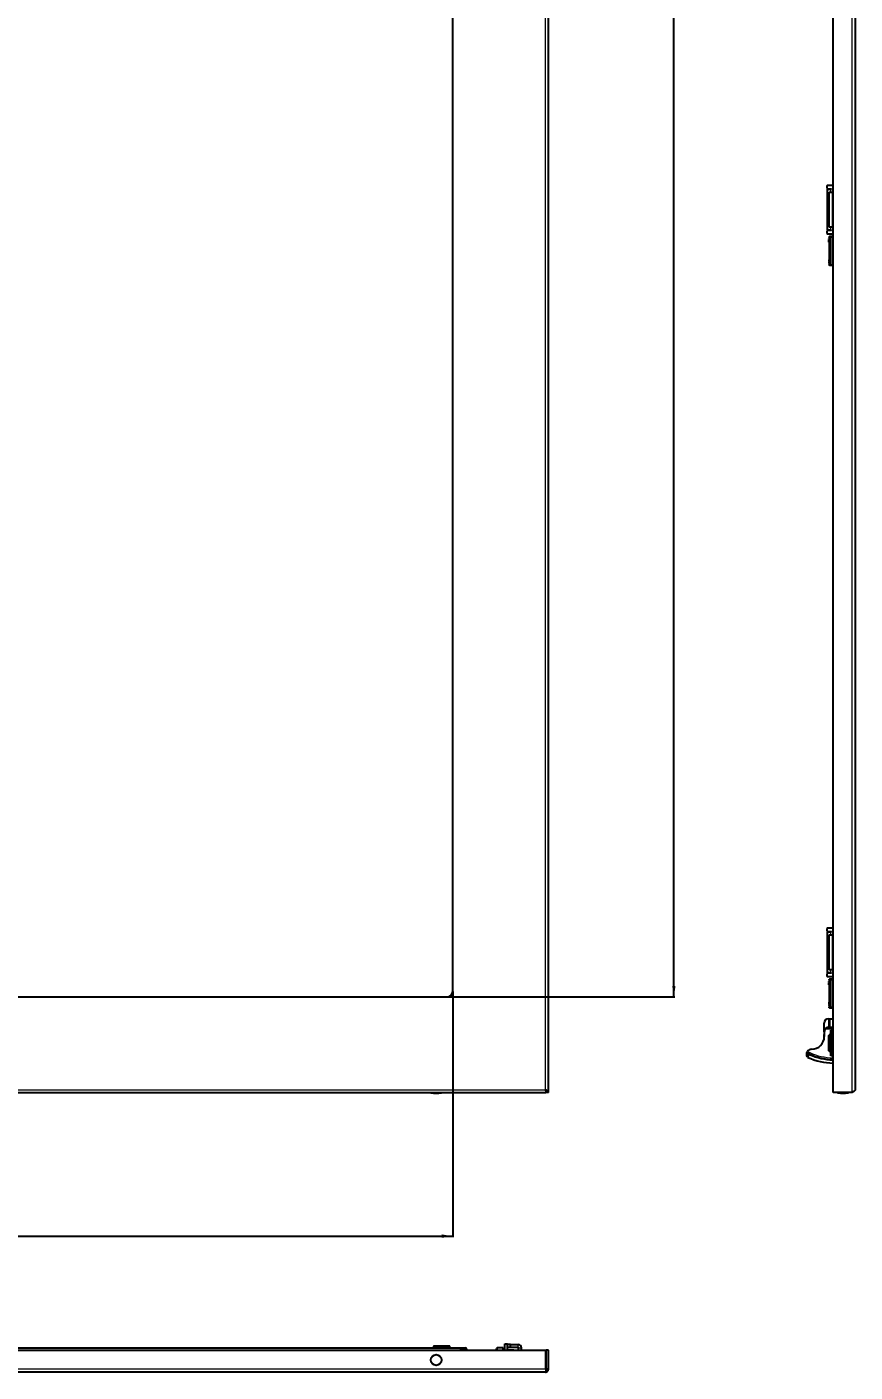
# Model space of a CAD drawing. Header units: millimetres. Extents: x -988 to 2049, y -1707 to 978.
# Drawn here: x -235 to 517, y -1687 to -464 of the extents above; entities that cross this region are included whole.
import ezdxf

# ---------------------------------------------------------------- set-up
doc = ezdxf.new("R2010")
doc.units = ezdxf.units.MM
doc.layers.add('FORMAT', color=7, linetype='Continuous')
doc.styles.add('SLDTEXTSTYLE0', font='TXT', dxfattribs={"width": 0.75})
doc.dimstyles.new('SLDDIMSTYLE0', dxfattribs={"dimtxt": 20, "dimasz": 10, "dimexe": 0, "dimexo": 0.0625, "dimgap": 5, "dimtad": 2, "dimdec": 1, "dimrnd": 1e-09, "dimzin": 12, "dimdsep": 46, "dimtxsty": 'SLDTEXTSTYLE0', "dimsah": 1, "dimcen": 0.09, "dimadec": 0, "dimazin": 3, "dimtfac": 1, "dimtofl": 0, "dimtmove": 0, "dimatfit": 3, "dimfxl": 0, "dimfrac": 2, "dimtolj": 1, "dimtzin": 12, "dimarcsym": 0})

# ---------------------------------------------------------------- blocks, each defined once
blk = doc.blocks.new('_D_2')
at = {"layer": 'FORMAT'}
for p, q in [((-668.4, -1340.7), (-668.4, -1564.2)), ((151.6, -1340.7), (151.6, -1564.2)), ((-668.4, -1563.2), (151.6, -1563.2))]:
    blk.add_line(p, q, dxfattribs=at)
for points in [[(-668.4, -1563.2), (-658.4, -1564.7), (-658.4, -1561.6)], [(151.6, -1563.2), (141.6, -1561.6), (141.6, -1564.7)]]:
    blk.add_solid(points, dxfattribs=at)
at = {"layer": 'FORMAT', "insert": (-280.6, -1537.4), "char_height": 20, "attachment_point": 1, "style": 'SLDTEXTSTYLE0'}
blk.add_mtext('820', dxfattribs=at)
blk = doc.blocks.new('_D_3')
at = {"layer": 'FORMAT'}
for p, q in [((146.6, 635.3), (353.6, 635.3)), ((352.6, -1345.7), (352.6, 635.3)), ((146.6, -1345.7), (353.6, -1345.7))]:
    blk.add_line(p, q, dxfattribs=at)
for points in [[(352.6, 635.3), (351.1, 625.3), (354.1, 625.3)], [(352.6, -1345.7), (354.1, -1335.7), (351.1, -1335.7)]]:
    blk.add_solid(points, dxfattribs=at)
at = {"layer": 'FORMAT', "insert": (326.8, -384.7), "char_height": 20, "attachment_point": 1, "rotation": 90, "style": 'SLDTEXTSTYLE0'}
blk.add_mtext('1981', dxfattribs=at)

msp = doc.modelspace()

# ---------------------------------------------------------------- linework, layer by layer
at = {"color": 7, "linetype": 'Continuous', "lineweight": 25}
for p, q in [((238.59, -1432.66), (238.59, 722.34)), ((497.27, -1432.66), (497.27, 722.34)), ((151.59, -1340.66), (151.59, 630.34)), ((517.27, -434.16), (517.27, -1430.06)), ((491.72, -608.66), (491.72, -610.66)), ((497.27, -608.16), (492.22, -608.16)), ((492.22, -611.16), (495.72, -611.16)), ((492.22, -611.16), (492.22, -611.46)), ((494.72, -611.16), (494.72, -611.46)), ((495.72, -611.46), (495.72, -611.16)), ((492.22, -648.86), (492.22, -611.46)), ((492.22, -611.46), (495.22, -611.46)), ((493.77, -614.16), (496.77, -614.16)), ((493.77, -646.16), (493.77, -614.16)), ((495.22, -611.46), (495.72, -611.46)), ((497.27, -614.16), (496.77, -614.16)), ((496.77, -646.16), (493.77, -646.16)), ((496.77, -646.16), (497.27, -646.16)), ((491.72, -649.66), (491.72, -651.66)), ((495.22, -648.86), (492.22, -648.86)), ((492.22, -648.86), (492.22, -649.16)), ((495.72, -649.16), (492.22, -649.16)), ((492.22, -652.16), (497.27, -652.16)), ((493.67, -655.16), (493.67, -680.16)), ((494.72, -648.86), (494.72, -649.16)), ((495.72, -648.86), (495.22, -648.86)), ((497.27, -654.66), (495.67, -654.66)), ((495.72, -649.16), (495.72, -648.86)), ((495.67, -680.66), (497.27, -680.66)), ((491.72, -1283.66), (491.72, -1285.66)), ((497.27, -1283.16), (492.22, -1283.16)), ((492.22, -1286.16), (495.72, -1286.16)), ((492.22, -1286.16), (492.22, -1286.46)), ((492.22, -1323.86), (492.22, -1286.46)), ((492.22, -1286.46), (495.22, -1286.46)), ((493.77, -1289.16), (496.77, -1289.16)), ((493.77, -1321.16), (493.77, -1289.16)), ((494.72, -1286.16), (494.72, -1286.46)), ((495.22, -1286.46), (495.72, -1286.46)), ((495.72, -1286.46), (495.72, -1286.16)), ((497.27, -1289.16), (496.77, -1289.16)), ((491.72, -1324.66), (491.72, -1326.66)), ((495.22, -1323.86), (492.22, -1323.86)), ((492.22, -1323.86), (492.22, -1324.16)), ((495.72, -1324.16), (492.22, -1324.16)), ((492.22, -1327.16), (497.27, -1327.16)), ((493.67, -1330.16), (493.67, -1355.16)), ((496.77, -1321.16), (493.77, -1321.16)), ((494.72, -1323.86), (494.72, -1324.16)), ((495.72, -1323.86), (495.22, -1323.86)), ((497.27, -1329.66), (495.67, -1329.66)), ((495.72, -1324.16), (495.72, -1323.86)), ((496.77, -1321.16), (497.27, -1321.16)), ((-663.41, -1345.66), (146.59, -1345.66)), ((495.67, -1355.66), (497.27, -1355.66)), ((493.27, -1365.51), (493.27, -1365.51)), ((493.27, -1365.51), (493.3, -1365.51)), ((493.3, -1365.51), (494.26, -1365.51)), ((494.26, -1365.51), (497.27, -1365.51)), ((489.16, -1379.66), (489.17, -1379.66)), ((489.17, -1377.84), (489.27, -1377.84)), ((489.17, -1377.97), (489.27, -1377.97)), ((489.17, -1377.97), (489.17, -1379.53)), ((489.17, -1379.53), (489.27, -1379.53)), ((489.17, -1379.66), (489.27, -1379.66)), ((489.17, -1379.73), (489.27, -1379.73)), ((489.17, -1379.86), (489.27, -1379.86)), ((489.17, -1380.86), (489.17, -1379.86)), ((489.17, -1381.36), (489.17, -1380.86)), ((489.17, -1380.86), (489.27, -1380.86)), ((489.17, -1381.36), (489.27, -1381.36)), ((489.27, -1375.45), (489.27, -1369.51)), ((489.27, -1375.45), (489.27, -1369.51)), ((489.27, -1377.51), (489.27, -1375.45)), ((489.27, -1377.51), (489.27, -1381.76)), ((493.27, -1373.51), (497.27, -1373.51)), ((493.77, -1380.16), (493.27, -1380.66)), ((493.27, -1394.66), (493.27, -1380.66)), ((495.27, -1380.16), (493.77, -1380.16)), ((493.77, -1380.16), (493.77, -1395.16)), ((495.27, -1376.01), (497.27, -1376.01)), ((495.27, -1378.66), (495.27, -1376.01)), ((495.27, -1396.66), (495.27, -1378.66)), ((496.27, -1377.66), (497.27, -1377.66)), ((475.54, -1397.69), (473.38, -1396.8)), ((493.27, -1394.66), (493.77, -1395.16)), ((493.77, -1395.16), (495.27, -1395.16)), ((495.27, -1399.31), (495.27, -1396.66)), ((497.27, -1399.31), (495.27, -1399.31)), ((497.27, -1397.66), (496.27, -1397.66)), ((-753.11, -1432.66), (236.29, -1432.66)), ((236.29, -1430.66), (236.29, -1432.66)), ((238.59, -1432.66), (236.59, -1432.66)), ((514.67, -1432.66), (497.27, -1432.66)), ((134.59, -1662.74), (134.09, -1663.24)), ((134.59, -1662.74), (148.59, -1662.74)), ((149.09, -1663.24), (148.59, -1662.74)), ((199.04, -1661.19), (201.54, -1661.19)), ((199.04, -1661.69), (199.04, -1661.19)), ((199.04, -1666.74), (199.04, -1661.69)), ((201.54, -1661.19), (201.54, -1661.69)), ((201.54, -1666.74), (201.54, -1661.69)), ((202.04, -1661.69), (201.54, -1661.73)), ((204.04, -1661.69), (202.04, -1661.69)), ((204.04, -1664.19), (204.04, -1661.69)), ((204.04, -1661.69), (211.04, -1661.69)), ((-753.11, -1666.74), (236.29, -1666.74)), ((-620.91, -1664.74), (159.09, -1664.74)), ((134.09, -1663.24), (134.09, -1664.74)), ((149.09, -1663.24), (134.09, -1663.24)), ((149.09, -1664.74), (149.09, -1663.24)), ((159.09, -1664.74), (163.09, -1664.74)), ((159.09, -1665.74), (159.09, -1664.74)), ((159.09, -1666.74), (159.09, -1665.74)), ((164.09, -1665.74), (164.09, -1666.74)), ((191.54, -1666.74), (191.54, -1665.29)), ((197.54, -1664.69), (192.14, -1664.69)), ((197.54, -1666.74), (197.54, -1664.69)), ((199.04, -1666.69), (197.79, -1666.69)), ((206.98, -1666.69), (201.54, -1666.69)), ((202.04, -1664.19), (204.04, -1664.19)), ((204.04, -1664.19), (211.04, -1664.19)), ((207.03, -1666.74), (206.98, -1666.69)), ((206.98, -1666.74), (206.98, -1666.69)), ((211.54, -1666.74), (211.54, -1664.69)), ((214.04, -1666.74), (214.04, -1664.69)), ((236.29, -1684.14), (236.29, -1666.74)), ((238.59, -1666.74), (236.59, -1666.74)), ((236.59, -1684.14), (236.59, -1666.74)), ((238.59, -1684.14), (238.59, -1666.74)), ((235.99, -1686.74), (-752.81, -1686.74)), ((238.59, -1684.14), (236.59, -1684.14))]:
    msp.add_line(p, q, dxfattribs=at)
at = {"color": 8, "linetype": 'Continuous', "lineweight": 18}
for p, q in [((514.67, -1432.66), (514.67, 722.34)), ((235.99, -1430.06), (235.99, 719.74)), ((495.22, -611.46), (495.22, -611.16)), ((495.22, -614.16), (495.22, -611.46)), ((496.77, -646.16), (496.77, -614.16)), ((495.22, -648.86), (495.22, -646.16)), ((495.22, -649.16), (495.22, -648.86)), ((495.67, -655.16), (497.27, -655.16)), ((495.67, -680.16), (495.67, -655.16)), ((497.27, -680.16), (495.67, -680.16)), ((495.22, -1286.46), (495.22, -1286.16)), ((495.22, -1289.16), (495.22, -1286.46)), ((496.77, -1321.16), (496.77, -1289.16)), ((495.22, -1323.86), (495.22, -1321.16)), ((495.22, -1324.16), (495.22, -1323.86)), ((495.67, -1330.16), (497.27, -1330.16)), ((495.67, -1355.16), (495.67, -1330.16)), ((497.27, -1355.16), (495.67, -1355.16)), ((493.3, -1373.01), (493.3, -1365.51)), ((494.26, -1365.51), (494.26, -1373.01)), ((489.27, -1369.51), (489.27, -1369.51)), ((497.27, -1375.01), (490.15, -1375.01)), ((493.27, -1373.51), (493.27, -1373.01)), ((493.27, -1373.01), (493.3, -1373.01)), ((493.3, -1373.51), (493.3, -1373.01)), ((493.3, -1373.01), (494.26, -1373.01)), ((494.26, -1373.01), (497.27, -1373.01)), ((495.27, -1378.66), (496.27, -1378.66)), ((496.27, -1377.66), (496.27, -1378.66)), ((497.27, -1378.66), (496.27, -1378.66)), ((496.27, -1378.66), (496.27, -1396.66)), ((473.94, -1395.41), (476.14, -1396.32)), ((495.27, -1396.66), (496.27, -1396.66)), ((496.27, -1396.66), (497.27, -1396.66)), ((496.27, -1397.66), (496.27, -1396.66)), ((-752.81, -1430.06), (235.99, -1430.06)), ((131.73, -1432.79), (136.59, -1432.79)), ((131.84, -1432.91), (136.59, -1432.91)), ((136.59, -1432.79), (141.45, -1432.79)), ((136.59, -1432.91), (141.34, -1432.91)), ((501.41, -1432.79), (511.13, -1432.79)), ((501.52, -1432.91), (511.02, -1432.91)), ((201.54, -1661.69), (199.04, -1661.69)), ((211.04, -1664.19), (211.04, -1661.69)), ((163.09, -1665.74), (159.09, -1665.74)), ((163.09, -1664.74), (163.09, -1665.74)), ((163.09, -1666.74), (163.09, -1665.74)), ((164.09, -1665.74), (163.09, -1665.74)), ((192.14, -1664.69), (192.14, -1666.74)), ((197.79, -1666.69), (197.79, -1666.74)), ((211.54, -1664.69), (214.04, -1664.69)), ((236.29, -1684.14), (-753.11, -1684.14))]:
    msp.add_line(p, q, dxfattribs=at)
at = {"color": 7, "linetype": 'Continuous', "lineweight": 25, "flags": 128}
for points in [[(236.59, -1673.24), (236.45, -1672.99), (236.29, -1672.72)], [(236.29, -1681.76), (236.45, -1681.49), (236.59, -1681.24)]]:
    msp.add_lwpolyline(points, dxfattribs=at)
at = {"color": 8, "linetype": 'Continuous', "lineweight": 18, "flags": 128}
for points in [[(236.29, -1673.32), (236.58, -1673.91), (236.59, -1673.93)], [(236.59, -1680.56), (236.58, -1680.58), (236.29, -1681.16)]]:
    msp.add_lwpolyline(points, dxfattribs=at)
at = {"color": 7, "linetype": 'Continuous', "lineweight": 25}
msp.add_circle((136.59, -1675.74), 4.86, dxfattribs=at)
msp.add_circle((136.59, -1675.74), 4.86, dxfattribs=at)
at = {"color": 8, "linetype": 'Continuous', "lineweight": 18}
msp.add_circle((136.59, -1675.74), 4.75, dxfattribs=at)
at = {"color": 7, "linetype": 'Continuous', "lineweight": 25}
for centre, radius, start, end in [((492.22, -608.66), 0.5, 90, 180), ((492.22, -610.66), 0.5, 180, 270), ((492.22, -649.66), 0.5, 90, 180), ((492.22, -651.66), 0.5, 180, 270), ((492.22, -1283.66), 0.5, 90, 180), ((492.22, -1285.66), 0.5, 180, 270), ((492.22, -1324.66), 0.5, 90, 180), ((492.22, -1326.66), 0.5, 180, 270), ((146.59, -1340.66), 5, 270, 0), ((493.27, -1369.51), 4, 90, 180), ((493.27, -1369.51), 4, 90, 180), ((493.27, -1377.51), 4, 141.31781, 180), ((496.27, -1378.66), 1, 90, 180), ((477.77, -1397.76), 4.5, 90, 148.43185), ((477.77, -1381.76), 11.5, 270, 0), ((498.27, -1347.61), 58.2, 245.70354, 269.01549), ((498.27, -1347.61), 55, 245.58594, 268.9582), ((496.27, -1396.66), 1, 180, 270), ((157.49, -1432.72), 25.77, 179.86102, 180.13898), ((131.85, -1432.79), 0.126, 180, 263.97442), ((136.59, -1387.91), 45.25, 263.97442, 269.9984), ((136.59, -1387.91), 45.25, 270.0016, 276.02558), ((141.32, -1432.79), 0.126, 276.02558, 0), ((115.68, -1432.72), 25.77, 359.86102, 0.13898), ((527.18, -1432.72), 25.77, 179.86102, 180.13898), ((501.54, -1432.79), 0.126, 180, 263.97442), ((506.27, -1387.91), 45.25, 263.97442, 269.9984), ((506.27, -1387.91), 45.25, 270.0016, 276.02558), ((511.01, -1432.79), 0.126, 276.02558, 0), ((485.37, -1432.72), 25.77, 359.86102, 0.13898), ((211.04, -1664.69), 3, 0, 90), ((163.09, -1665.74), 1, 0, 90), ((192.14, -1665.29), 0.6, 90, 180), ((197.79, -1666.44), 0.25, 180, 270), ((202.04, -1664.69), 0.5, 90, 180), ((211.04, -1664.69), 0.5, 0, 90), ((229.09, -1677.24), 7.5, 343.7398, 16.2602)]:
    msp.add_arc(centre, radius, start, end, dxfattribs=at)
at = {"color": 8, "linetype": 'Continuous', "lineweight": 18}
for centre, radius, start, end in [((493.27, -1377.51), 4.5, 90, 152.71955), ((493.77, -1373.02), 0.491, 271.15589, 1.11103), ((498.27, -1347.61), 55.65, 245.60841, 268.97035), ((498.27, -1347.61), 53.5, 245.55903, 268.92899)]:
    msp.add_arc(centre, radius, start, end, dxfattribs=at)
at = {"color": 7, "linetype": 'Continuous', "lineweight": 25}
for points, knots in [([(493.37, -657.16), (493.37, -657.1), (493.37, -657.02), (493.37, -656.93), (493.37, -656.84), (493.37, -656.71), (493.37, -656.68), (493.37, -656.66)], [0, 0, 0, 0, 0.1246927, 0.1871822, 0.2497734, 0.5000394, 1, 1, 1, 1]), ([(493.37, -657.37), (493.37, -657.37), (493.37, -657.36), (493.37, -657.35), (493.37, -657.34), (493.37, -657.32), (493.37, -657.28), (493.37, -657.23), (493.37, -657.19), (493.37, -657.17), (493.37, -657.16)], [0, 0, 0, 0, 0.1288253, 0.1801694, 0.2433966, 0.3698599, 0.4998642, 0.7496495, 0.8434763, 1, 1, 1, 1]), ([(493.37, -658.88), (493.37, -658.8), (493.37, -658.64), (493.37, -658.42), (493.37, -658.25), (493.37, -658.08), (493.37, -657.97), (493.37, -657.96), (493.37, -657.95)], [0, 0, 0, 0, 0.1250486, 0.2498861, 0.3708558, 0.4998199, 0.7496086, 1, 1, 1, 1]), ([(493.37, -659.72), (493.37, -659.71), (493.37, -659.7), (493.37, -659.62), (493.37, -659.52), (493.37, -659.39), (493.37, -659.18), (493.37, -659), (493.37, -658.88)], [0, 0, 0, 0, 0.25007, 0.3791813, 0.5004993, 0.6241696, 0.7508424, 1, 1, 1, 1]), ([(493.37, -675.6), (493.37, -675.61), (493.37, -675.62), (493.37, -675.71), (493.37, -675.8), (493.37, -675.93), (493.37, -676.14), (493.37, -676.32), (493.37, -676.45)], [0, 0, 0, 0, 0.2500695, 0.3795588, 0.5004992, 0.6245563, 0.7508428, 1, 1, 1, 1]), ([(493.37, -676.45), (493.37, -676.48), (493.37, -676.56), (493.37, -676.72), (493.37, -676.9), (493.37, -677.08), (493.37, -677.24), (493.37, -677.35), (493.37, -677.36), (493.37, -677.37)], [0, 0, 0, 0, 0.0626366, 0.1252782, 0.2500723, 0.3748405, 0.4999941, 0.7496958, 1, 1, 1, 1]), ([(493.37, -677.95), (493.37, -677.96), (493.37, -677.96), (493.37, -677.97), (493.37, -677.98), (493.37, -678.01), (493.37, -678.07), (493.37, -678.12), (493.37, -678.16)], [0, 0, 0, 0, 0.1310705, 0.1824367, 0.2437962, 0.3713877, 0.5004416, 1, 1, 1, 1]), ([(493.37, -678.16), (493.37, -678.19), (493.37, -678.24), (493.37, -678.33), (493.37, -678.39), (493.37, -678.48), (493.37, -678.61), (493.37, -678.64), (493.37, -678.66)], [0, 0, 0, 0, 0.0626863, 0.1251726, 0.1876279, 0.2501847, 0.5003136, 1, 1, 1, 1]), ([(493.37, -1332.16), (493.37, -1332.1), (493.37, -1332.02), (493.37, -1331.93), (493.37, -1331.84), (493.37, -1331.71), (493.37, -1331.68), (493.37, -1331.66)], [0, 0, 0, 0, 0.1246927, 0.1871822, 0.2497734, 0.5000394, 1, 1, 1, 1]), ([(493.37, -1332.37), (493.37, -1332.37), (493.37, -1332.36), (493.37, -1332.35), (493.37, -1332.34), (493.37, -1332.32), (493.37, -1332.28), (493.37, -1332.23), (493.37, -1332.19), (493.37, -1332.17), (493.37, -1332.16)], [0, 0, 0, 0, 0.1288253, 0.1801694, 0.2433966, 0.3698599, 0.4998642, 0.7496495, 0.8434763, 1, 1, 1, 1]), ([(493.37, -1333.88), (493.37, -1333.8), (493.37, -1333.64), (493.37, -1333.42), (493.37, -1333.25), (493.37, -1333.08), (493.37, -1332.97), (493.37, -1332.96), (493.37, -1332.95)], [0, 0, 0, 0, 0.12504855, 0.2498861, 0.37085579, 0.49981991, 0.74960864, 1, 1, 1, 1]), ([(493.37, -1334.72), (493.37, -1334.71), (493.37, -1334.7), (493.37, -1334.62), (493.37, -1334.52), (493.37, -1334.39), (493.37, -1334.18), (493.37, -1334), (493.37, -1333.88)], [0, 0, 0, 0, 0.25007, 0.3791813, 0.5004993, 0.6241696, 0.7508424, 1, 1, 1, 1]), ([(493.37, -1350.6), (493.37, -1350.61), (493.37, -1350.62), (493.37, -1350.71), (493.37, -1350.8), (493.37, -1350.93), (493.37, -1351.14), (493.37, -1351.32), (493.37, -1351.45)], [0, 0, 0, 0, 0.2500695, 0.3795588, 0.5004992, 0.6245563, 0.7508428, 1, 1, 1, 1]), ([(493.37, -1351.45), (493.37, -1351.48), (493.37, -1351.56), (493.37, -1351.72), (493.37, -1351.9), (493.37, -1352.08), (493.37, -1352.24), (493.37, -1352.35), (493.37, -1352.36), (493.37, -1352.37)], [0, 0, 0, 0, 0.0626366, 0.1252782, 0.2500723, 0.3748405, 0.4999941, 0.7496958, 1, 1, 1, 1]), ([(493.37, -1352.95), (493.37, -1352.96), (493.37, -1352.96), (493.37, -1352.97), (493.37, -1352.98), (493.37, -1353.01), (493.37, -1353.07), (493.37, -1353.12), (493.37, -1353.16)], [0, 0, 0, 0, 0.1310705, 0.1824367, 0.2437962, 0.3713877, 0.5004416, 1, 1, 1, 1]), ([(493.37, -1353.16), (493.37, -1353.19), (493.37, -1353.24), (493.37, -1353.33), (493.37, -1353.39), (493.37, -1353.48), (493.37, -1353.61), (493.37, -1353.64), (493.37, -1353.66)], [0, 0, 0, 0, 0.0626863, 0.1251726, 0.1876279, 0.2501847, 0.5003136, 1, 1, 1, 1]), ([(489.17, -1377.84), (489.17, -1377.84), (489.17, -1377.84), (489.17, -1377.87), (489.17, -1377.92), (489.17, -1377.96), (489.17, -1377.97)], [0, 0, 0, 0, 0.2808356, 0.55925, 0.7791823, 1, 1, 1, 1]), ([(489.17, -1379.53), (489.17, -1379.55), (489.17, -1379.59), (489.17, -1379.63), (489.17, -1379.66), (489.17, -1379.66), (489.17, -1379.66)], [0, 0, 0, 0, 0.28095314, 0.55939073, 0.77907294, 1, 1, 1, 1]), ([(489.17, -1379.59), (489.17, -1379.62), (489.17, -1379.66), (489.17, -1379.73), (489.17, -1379.73), (489.17, -1379.73)], [0, 0, 0, 0, 0.280801, 0.5596212, 1, 1, 1, 1]), ([(489.27, -1377.44), (489.27, -1377.44), (489.27, -1377.44), (489.27, -1377.43), (489.27, -1377.42), (489.27, -1377.33), (489.27, -1377), (489.27, -1376.37), (489.27, -1375.77), (489.27, -1375.45)], [0, 0, 0, 0, 0.0016702, 0.0038887, 0.0095313, 0.0343611, 0.1327508, 0.5262135, 1, 1, 1, 1]), ([(490.15, -1375.01), (490.32, -1374.82), (490.75, -1374.35), (491.69, -1373.77), (492.58, -1373.54), (493.16, -1373.51), (493.27, -1373.51), (493.27, -1373.51)], [0, 0, 0, 0, 0.1941403, 0.4852754, 0.8987792, 0.9967692, 1, 1, 1, 1]), ([(474.32, -1400.65), (474.29, -1400.62), (474.21, -1400.52), (473.75, -1399.88), (473.23, -1398.69), (473.3, -1397.52), (473.33, -1397.03)], [0, 0, 0, 0, 0.10165145, 0.34512768, 0.72904791, 1, 1, 1, 1]), ([(473.38, -1396.8), (473.37, -1396.85), (473.35, -1396.92), (473.33, -1397.01), (473.33, -1397.03)], [0, 0, 0, 0, 0.7894027, 1, 1, 1, 1]), ([(475.29, -1398.29), (475.29, -1398.29), (475.29, -1398.28), (475.29, -1398.27), (475.27, -1398.24), (475.16, -1398.14), (474.66, -1397.82), (474.02, -1397.45), (473.48, -1397.13), (473.33, -1397.03)], [0, 0, 0, 0, 0.0037482, 0.0086979, 0.0182752, 0.0547407, 0.1991768, 0.7745776, 1, 1, 1, 1]), ([(473.38, -1396.8), (473.38, -1396.78), (473.39, -1396.75), (473.45, -1396.5), (473.57, -1396.14), (473.74, -1395.75), (473.88, -1395.51), (473.94, -1395.41)], [0, 0, 0, 0, 0.2129003, 0.4257071, 0.6406126, 0.8533821, 1, 1, 1, 1]), ([(474.32, -1400.65), (474.33, -1400.6), (474.37, -1400.51), (474.61, -1399.94), (474.94, -1399.15), (475.2, -1398.52), (475.29, -1398.29)], [0, 0, 0, 0, 0.2373508, 0.5299542, 0.8303306, 1, 1, 1, 1]), ([(475.54, -1397.69), (475.55, -1397.68), (475.56, -1397.65), (475.66, -1397.41), (475.81, -1397.06), (475.98, -1396.69), (476.09, -1396.43), (476.13, -1396.33), (476.14, -1396.32)], [0, 0, 0, 0, 0.2146349, 0.4292693, 0.6439174, 0.8585946, 0.982146, 1, 1, 1, 1]), ([(236.59, -1432.66), (236.59, -1432.23), (236.52, -1431.79), (236.3, -1430.93), (236.15, -1430.49), (235.99, -1430.06)], [0, 0, 0, 0, 0.5, 0.5, 1, 1, 1, 1]), ([(238.59, -1432.66), (238.59, -1432.44), (238.52, -1432.23), (238.26, -1431.79), (238.07, -1431.58), (237.59, -1431.14), (237.3, -1430.93), (236.67, -1430.49), (236.33, -1430.28), (235.99, -1430.06)], [0, 0, 0, 0, 0.25, 0.25, 0.5, 0.5, 0.75, 0.75, 1, 1, 1, 1]), ([(235.99, -1430.06), (236.01, -1430.4), (236.04, -1430.74), (236.09, -1431.37), (236.11, -1431.66), (236.16, -1432.14), (236.19, -1432.33), (236.24, -1432.59), (236.26, -1432.66), (236.29, -1432.66)], [0, 0, 0, 0, 0.25, 0.25, 0.5, 0.5, 0.75, 0.75, 1, 1, 1, 1]), ([(235.99, -1430.06), (236.04, -1430.22), (236.09, -1430.37), (236.19, -1430.6), (236.24, -1430.66), (236.29, -1430.66)], [0, 0, 0, 0, 0.5, 0.5, 1, 1, 1, 1]), ([(517.27, -1430.06), (517.27, -1430.28), (517.2, -1430.49), (516.94, -1430.93), (516.75, -1431.14), (516.27, -1431.58), (515.98, -1431.79), (515.35, -1432.23), (515.01, -1432.44), (514.67, -1432.66)], [0, 0, 0, 0, 0.25, 0.25, 0.5, 0.5, 0.75, 0.75, 1, 1, 1, 1]), ([(235.99, -1684.74), (236.15, -1684.74), (236.3, -1684.68), (236.52, -1684.45), (236.59, -1684.3), (236.59, -1684.14)], [0, 0, 0, 0, 0.5, 0.5, 1, 1, 1, 1]), ([(235.99, -1686.74), (236.16, -1686.74), (236.33, -1686.72), (236.66, -1686.66), (236.83, -1686.61), (237.14, -1686.48), (237.29, -1686.4), (237.58, -1686.21), (237.71, -1686.1), (237.95, -1685.86), (238.06, -1685.72), (238.25, -1685.44), (238.33, -1685.29), (238.52, -1684.82), (238.59, -1684.48), (238.59, -1684.14)], [0, 0, 0, 0, 0.125, 0.125, 0.25, 0.25, 0.375, 0.375, 0.5, 0.5, 0.625, 0.625, 0.75, 0.75, 1, 1, 1, 1]), ([(236.29, -1684.14), (236.26, -1684.48), (236.24, -1684.82), (236.19, -1685.45), (236.16, -1685.74), (236.11, -1686.22), (236.09, -1686.41), (236.04, -1686.67), (236.01, -1686.74), (235.99, -1686.74)], [0, 0, 0, 0, 0.25, 0.25, 0.5, 0.5, 0.75, 0.75, 1, 1, 1, 1])]:
    msp.add_open_spline(points, degree=3, knots=knots, dxfattribs=at)
for points in [[(493.67, -655.16), (493.68, -655.1), (493.69, -654.96), (493.81, -654.8), (493.98, -654.68), (494.11, -654.67), (494.17, -654.66)], [(495.67, -654.66), (495.48, -654.66), (495.08, -654.66), (494.59, -654.66), (494.24, -654.66), (494.19, -654.66), (494.17, -654.66)], [(494.17, -680.66), (494.11, -680.65), (493.98, -680.64), (493.81, -680.52), (493.69, -680.36), (493.68, -680.23), (493.67, -680.16)], [(494.17, -680.66), (494.19, -680.66), (494.24, -680.66), (494.59, -680.66), (495.08, -680.66), (495.48, -680.66), (495.67, -680.66)], [(493.67, -1330.16), (493.68, -1330.1), (493.69, -1329.96), (493.81, -1329.8), (493.98, -1329.68), (494.11, -1329.67), (494.17, -1329.66)], [(495.67, -1329.66), (495.48, -1329.66), (495.08, -1329.66), (494.59, -1329.66), (494.24, -1329.66), (494.19, -1329.66), (494.17, -1329.66)], [(494.17, -1355.66), (494.11, -1355.65), (493.98, -1355.64), (493.81, -1355.52), (493.69, -1355.36), (493.68, -1355.23), (493.67, -1355.16)], [(494.17, -1355.66), (494.19, -1355.66), (494.24, -1355.66), (494.59, -1355.66), (495.08, -1355.66), (495.48, -1355.66), (495.67, -1355.66)]]:
    msp.add_open_spline(points, degree=3, dxfattribs=at)
at = {"color": 8, "linetype": 'Continuous', "lineweight": 18}
for points in [[(495.67, -655.16), (495.41, -655.16), (494.89, -655.16), (494.23, -655.16), (493.76, -655.16), (493.7, -655.16), (493.67, -655.16)], [(495.67, -654.66), (495.67, -654.67), (495.67, -654.68), (495.67, -654.8), (495.67, -654.96), (495.67, -655.1), (495.67, -655.16)], [(493.67, -680.16), (493.7, -680.16), (493.76, -680.16), (494.23, -680.16), (494.89, -680.16), (495.41, -680.16), (495.67, -680.16)], [(495.67, -680.16), (495.67, -680.23), (495.67, -680.36), (495.67, -680.52), (495.67, -680.64), (495.67, -680.65), (495.67, -680.66)], [(495.67, -1330.16), (495.41, -1330.16), (494.89, -1330.16), (494.23, -1330.16), (493.76, -1330.16), (493.7, -1330.16), (493.67, -1330.16)], [(495.67, -1329.66), (495.67, -1329.67), (495.67, -1329.68), (495.67, -1329.8), (495.67, -1329.96), (495.67, -1330.1), (495.67, -1330.16)], [(493.67, -1355.16), (493.7, -1355.16), (493.76, -1355.16), (494.23, -1355.16), (494.89, -1355.16), (495.41, -1355.16), (495.67, -1355.16)], [(495.67, -1355.16), (495.67, -1355.23), (495.67, -1355.36), (495.67, -1355.52), (495.67, -1355.64), (495.67, -1355.65), (495.67, -1355.66)]]:
    msp.add_open_spline(points, degree=3, dxfattribs=at)

# ---------------------------------------------------------------- dimensions: what is measured, and where the dimension line sits
at = {"layer": 'FORMAT'}
dim = msp.add_linear_dim(base=(352.59, 635.34), p1=(146.59, -1345.66), p2=(146.59, 635.34), angle=90, dimstyle='SLDDIMSTYLE0', dxfattribs=at)
dim.commit()
dim.dimension.update_dxf_attribs({"geometry": '_D_3', "text_midpoint": (352.59, -355.16), "dimtype": 160})
dim = msp.add_linear_dim(base=(151.59, -1563.16), p1=(-668.41, -1340.66), p2=(151.59, -1340.66), dimstyle='SLDDIMSTYLE0', dxfattribs=at)
dim.commit()
dim.dimension.update_dxf_attribs({"geometry": '_D_2', "text_midpoint": (-258.41, -1563.16), "dimtype": 160})

doc.saveas('drawing.dxf')
